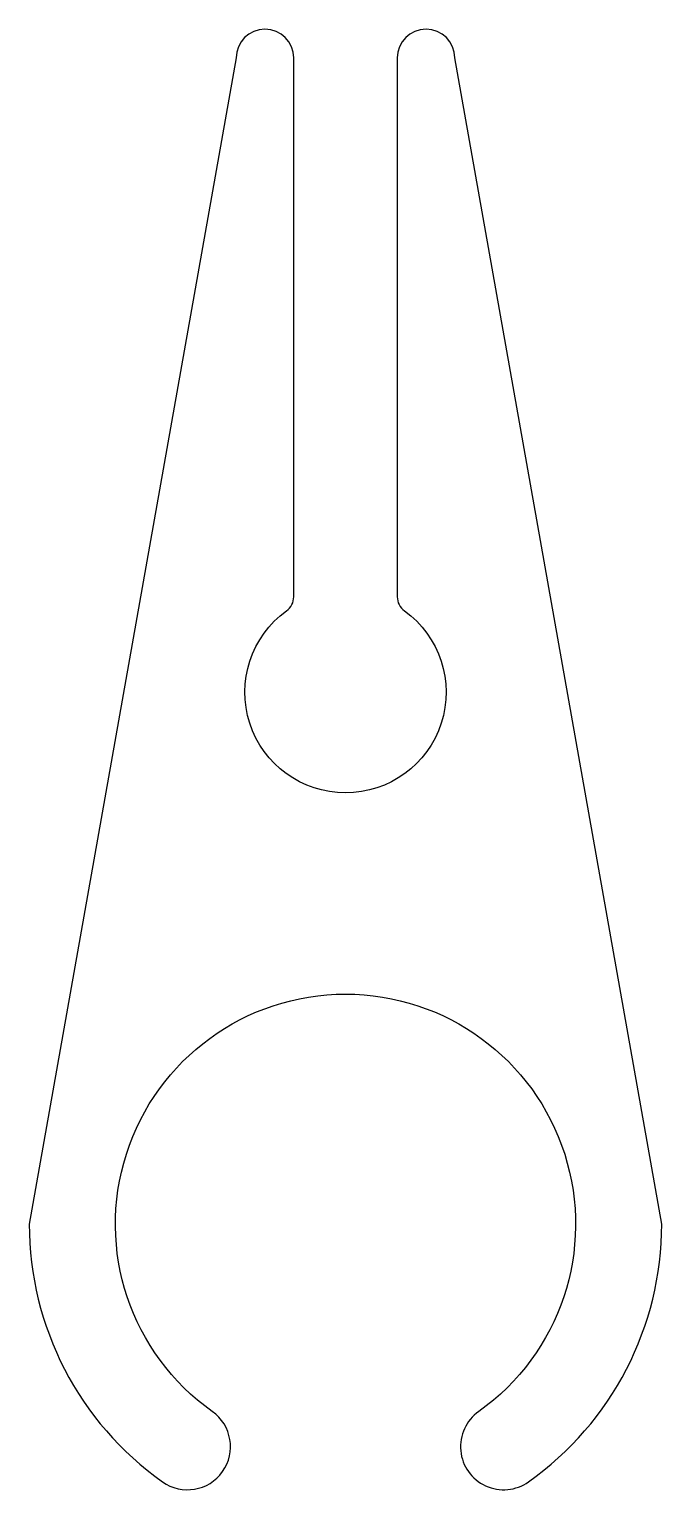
# Model space of a CAD drawing. Extents: x 151.3 to 162.3, y 207.3 to 232.7.
import ezdxf

# ---------------------------------------------------------------- set-up
doc = ezdxf.new("R2010")
doc.units = 0
doc.header["$LTSCALE"] = 15
doc.layers.get('0').update_dxf_attribs({"linetype": 'CONTINUOUS'})

msp = doc.modelspace()

# ---------------------------------------------------------------- linework, layer by layer
at = {"color": 0, "linetype": 'BYBLOCK'}
msp.add_lwpolyline([(151.283, 211.909, 0.242958), (153.599, 207.425, 1), (154.467, 208.648, -3.13563), (159.099, 208.648, 1), (159.967, 207.425, 0), (159.967, 207.425, 0.242958), (162.283, 211.909), (158.683, 232.195, 1), (157.683, 232.195), (157.683, 222.821, 0.240869), (157.807, 222.578, -3.093398), (155.759, 222.578, 0.240869), (155.883, 222.821), (155.883, 232.195, 1), (154.883, 232.195)], format="xyb", close=True, dxfattribs=at)

doc.saveas('drawing.dxf')
